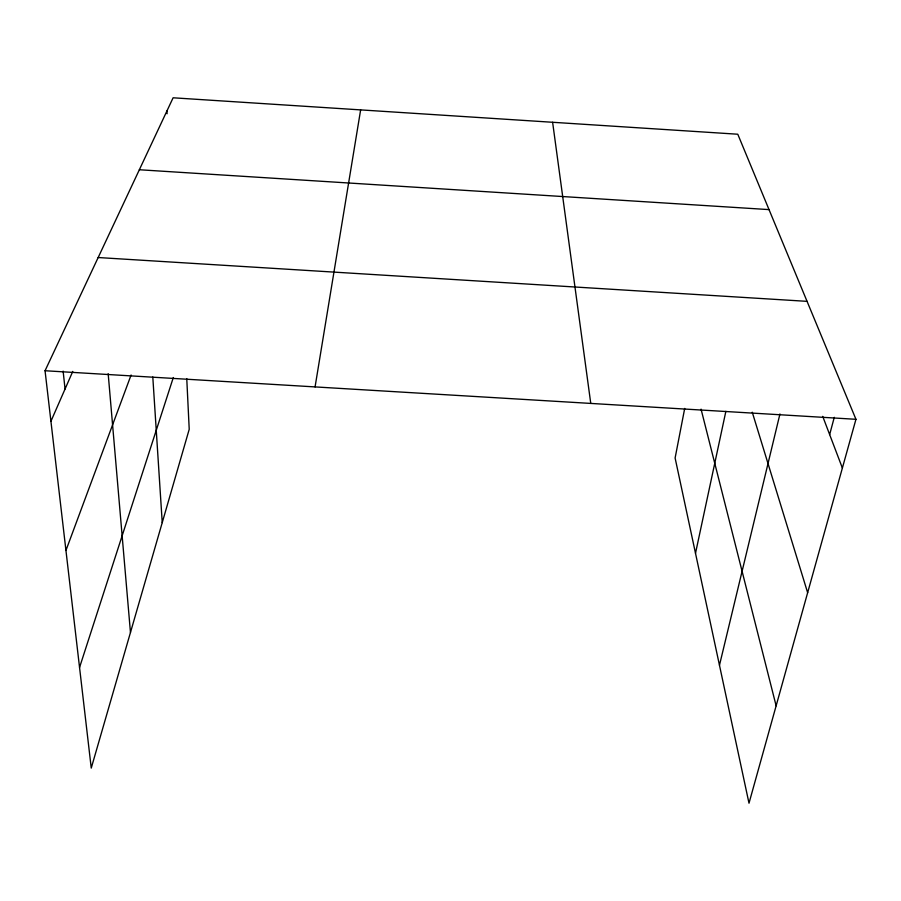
<?xml version="1.0" encoding="UTF-8"?>
<svg xmlns="http://www.w3.org/2000/svg" width="901" height="901" viewBox="0 0 901 901"><rect width="100%" height="100%" fill="white"/><g stroke="black" fill="none" stroke-linecap="round" stroke-linejoin="round"><path stroke-width="1.35" d="M315.068 386.912L360.637 109.888M684.704 408.423L675.108 458.001L749.001 803.208L855.95 419.303L737.784 134.226L173.116 97.792L45.05 370.739L91.249 768.102L189.221 429.293L186.755 378.589M695.504 553.27L725.868 411.329M719.471 665.253L779.951 413.953M829.652 434.597L834.281 417.321M79.547 667.483L173.319 377.519M65.942 550.466L131.096 374.996M50.929 421.285L72.756 371.437M45.05 370.739L855.95 419.303M98.164 257.528L807.059 301.351M139.351 169.748L769.037 209.606M822.726 416.375L842.379 468.036M752.256 412.207L807.645 592.7M701.057 409.144L776.133 705.81M552.617 122.277L590.763 403.423M63.126 371.122L65.052 389.018M108.176 373.701L130.465 632.468M152.798 377.001L162.236 522.603M166.933 110.958L167.079 113.763"/></g></svg>
